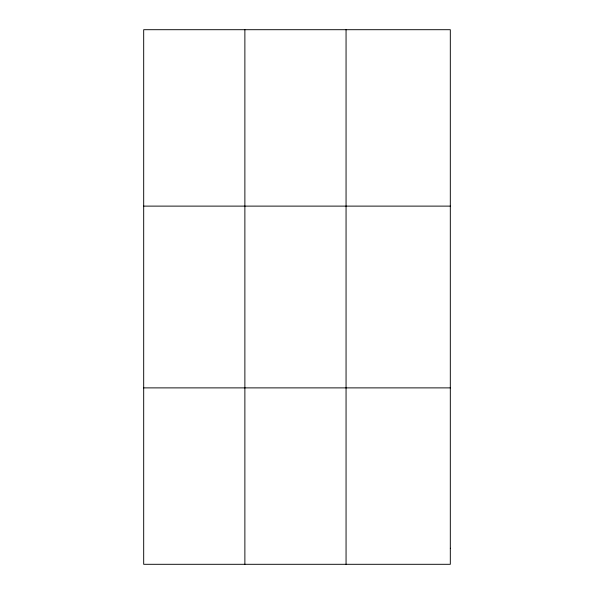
<?xml version="1.0" encoding="UTF-8"?>
<svg xmlns="http://www.w3.org/2000/svg" width="594" height="594" viewBox="0 0 594 594"><rect width="100%" height="100%" fill="white"/><g stroke="black" fill="none" stroke-linecap="round" stroke-linejoin="round"><path stroke-width="0.89" d="M244.877 29.7L244.877 564.3M346.057 29.7L346.057 564.3M143.689 206.118L450.311 206.118M143.689 387.882L450.311 387.882M450.311 548.262L450.311 564.3L143.689 564.3L143.689 29.7L450.311 29.7L450.311 548.262"/></g></svg>
